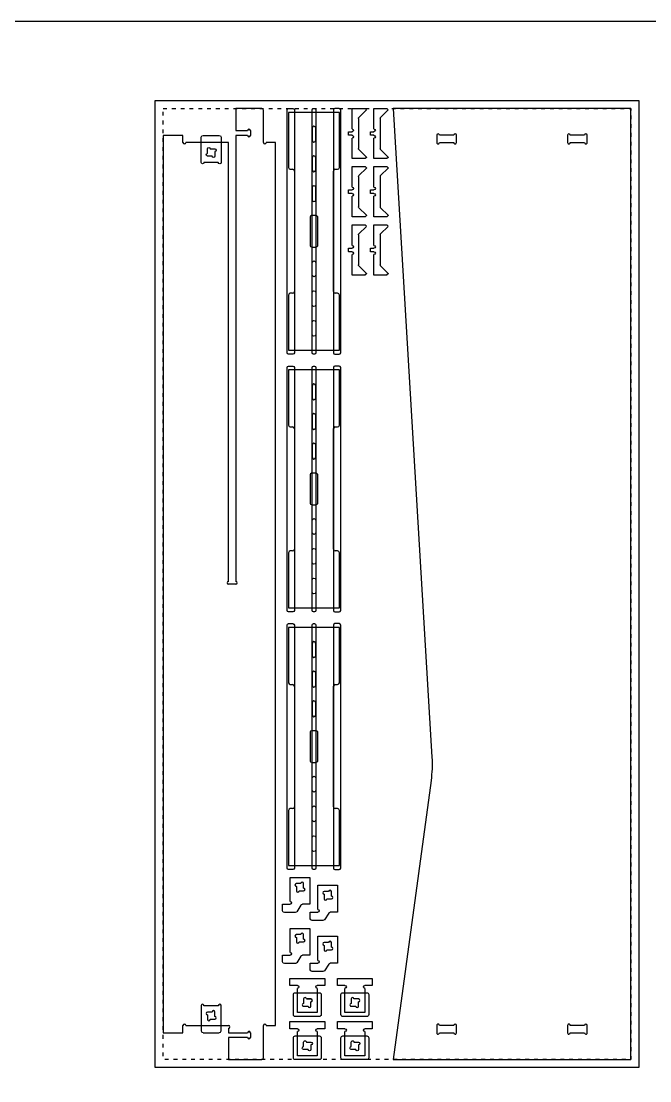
# Model space of a CAD drawing. Extents: x -300 to 5880, y -300 to 4158.
# Drawn here: x 3112 to 4698, y 1485 to 4158 of the extents above; entities that cross this region are included whole.
import ezdxf

# ---------------------------------------------------------------- set-up
doc = ezdxf.new("R2010")
doc.units = 0
doc.linetypes.add('DGN_STYLE_5', pattern=[22.17944, 9.505474, -12.673965])
for name, color, linetype in [('00-NOPRINT_TEXT', 7, 'CONTINUOUS'), ('00_NOPRINT_TOLERANCE', 7, 'DGN_STYLE_5'), ('BOARD_18MM-NOMINAL', 3, 'CONTINUOUS'), ('TOP-CUT-INSIDE_18MM', 1, 'CONTINUOUS'), ('TOP-CUT-OUTSIDE_18MM', 220, 'CONTINUOUS'), ('TOP-FILLET-ONLINE_03MM', 220, 'CONTINUOUS'), ('TOP-POCKET-INSIDE_09MM', 60, 'CONTINUOUS'), ('TOP-POCKET-INSIDE_14MM', 190, 'CONTINUOUS')]:
    doc.layers.add(name, color=color, linetype=linetype)

# ---------------------------------------------------------------- blocks, each defined once
blk = doc.blocks.new('*U50')
at = {"layer": 'TOP-CUT-INSIDE_18MM'}
for p, q in [((4160, 3870.2), (4160, 3851.8)), ((4203, 3870.1), (4167, 3870.1)), ((4167, 3851.9), (4203, 3851.9)), ((4203, 3870.2), (4203, 3870.1)), ((4210, 3851.8), (4210, 3870.2))]:
    blk.add_line(p, q, dxfattribs=at)
for centre, start, end in [((4163.5, 3870.2), 358.3627, 180), ((4163.5, 3851.8), 180, 1.637), ((4206.5, 3870.2), 0, 180), ((4206.5, 3851.8), 178.363, 360)]:
    blk.add_arc(centre, 3.5, start, end, dxfattribs=at)
blk = doc.blocks.new('*U51')
at = {"layer": 'TOP-POCKET-INSIDE_09MM', "extrusion": (0, 0, -1)}
for p, q in [((3918.6, 1651.6), (3918.6, 1702.1)), ((3923.3, 1706.9), (3983.8, 1706.9)), ((3988.6, 1702.1), (3988.6, 1651.6)), ((3983.8, 1646.9), (3923.3, 1646.9))]:
    blk.add_line(p, q, dxfattribs=at)
for centre, start, end in [((-3923.3, 1702.1), 0, 90), ((-3983.8, 1702.1), 90, 180), ((-3923.3, 1651.6), 270, 0), ((-3983.8, 1651.6), 180, 270)]:
    blk.add_arc(centre, 4.76, start, end, dxfattribs=at)
blk = doc.blocks.new('*U52')
at = {"layer": 'TOP-POCKET-INSIDE_09MM', "extrusion": (0, 0, -1)}
for p, q in [((3918.6, 1542.8), (3918.6, 1593.2)), ((3923.3, 1598), (3983.8, 1598)), ((3988.6, 1593.2), (3988.6, 1542.8)), ((3983.8, 1538), (3923.3, 1538))]:
    blk.add_line(p, q, dxfattribs=at)
for centre, start, end in [((-3923.3, 1593.2), 0, 90), ((-3983.8, 1593.2), 90, 180), ((-3923.3, 1542.8), 270, 0), ((-3983.8, 1542.8), 180, 270)]:
    blk.add_arc(centre, 4.76, start, end, dxfattribs=at)
blk = doc.blocks.new('*U53')
at = {"layer": 'TOP-POCKET-INSIDE_09MM', "extrusion": (0, 0, -1)}
for p, q in [((3798.6, 1651.6), (3798.6, 1702.1)), ((3803.3, 1706.9), (3863.8, 1706.9)), ((3868.6, 1702.1), (3868.6, 1651.6)), ((3863.8, 1646.9), (3803.3, 1646.9))]:
    blk.add_line(p, q, dxfattribs=at)
for centre, start, end in [((-3803.3, 1702.1), 0, 90), ((-3863.8, 1702.1), 90, 180), ((-3803.3, 1651.6), 270, 0), ((-3863.8, 1651.6), 180, 270)]:
    blk.add_arc(centre, 4.76, start, end, dxfattribs=at)
blk = doc.blocks.new('*U54')
at = {"layer": 'TOP-POCKET-INSIDE_09MM', "extrusion": (0, 0, -1)}
for p, q in [((3798.6, 1542.8), (3798.6, 1593.2)), ((3803.3, 1598), (3863.8, 1598)), ((3868.6, 1593.2), (3868.6, 1542.8)), ((3863.8, 1538), (3803.3, 1538))]:
    blk.add_line(p, q, dxfattribs=at)
for centre, start, end in [((-3803.3, 1593.2), 0, 90), ((-3863.8, 1593.2), 90, 180), ((-3803.3, 1542.8), 270, 0), ((-3863.8, 1542.8), 180, 270)]:
    blk.add_arc(centre, 4.76, start, end, dxfattribs=at)
blk = doc.blocks.new('*U55')
at = {"layer": 'TOP-CUT-OUTSIDE_18MM', "extrusion": (0, 0, -1)}
for p, q in [((3946.8, 3886.1), (3946.8, 3938)), ((3946.8, 3938), (3979.1, 3938)), ((3982.6, 3934), (3963.6, 3915.1)), ((3979.5, 3937.9), (3982.6, 3934.7)), ((3962.6, 3912.6), (3962.6, 3836.6)), ((3937.8, 3870.6), (3937.8, 3878.6)), ((3938.3, 3879.1), (3946.8, 3879.1)), ((3946.8, 3870.1), (3938.3, 3870.1)), ((3946.8, 3811.2), (3946.8, 3863.1)), ((3963.6, 3834.1), (3982.6, 3815.2)), ((3979.1, 3811.2), (3946.8, 3811.2)), ((3982.6, 3814.5), (3979.5, 3811.3))]:
    blk.add_line(p, q, dxfattribs=at)
for centre, radius, start, end in [((-3979.1, 3937.5), 0.5, 90, 135), ((-3982.2, 3934.4), 0.5, 135, 225.003), ((-3966.1, 3912.6), 3.5, 0, 45.003), ((-3938.3, 3878.6), 0.5, 0, 90), ((-3946.8, 3882.6), 3.5, 90, 270), ((-3938.3, 3870.6), 0.5, 270, 0), ((-3946.8, 3866.6), 3.5, 90, 270), ((-3966.1, 3836.6), 3.5, 315, 0), ((-3979.1, 3811.7), 0.5, 225, 270), ((-3982.2, 3814.8), 0.5, 135, 225)]:
    blk.add_arc(centre, radius, start, end, dxfattribs=at)
blk = doc.blocks.new('*U56')
at = {"layer": 'TOP-POCKET-INSIDE_14MM', "extrusion": (0, 0, -1)}
for p, q in [((3783, 2671.5), (3783, 3284.5)), ((3786.5, 3288), (3797.5, 3288)), ((3801, 3284.5), (3801, 2671.5)), ((3797.5, 2668), (3786.5, 2668))]:
    blk.add_line(p, q, dxfattribs=at)
for centre, start, end in [((-3786.5, 3284.5), 360, 90), ((-3797.5, 3284.5), 90, 180), ((-3786.5, 2671.5), 270, 360), ((-3797.5, 2671.5), 180, 270)]:
    blk.add_arc(centre, 3.5, start, end, dxfattribs=at)
blk = doc.blocks.new('*U57')
at = {"layer": 'TOP-POCKET-INSIDE_14MM'}
for p, q in [((3899.8, 3284.5), (3899.8, 2671.5)), ((3914.3, 3288), (3903.3, 3288)), ((3917.8, 2671.5), (3917.8, 3284.5)), ((3903.3, 2668), (3914.3, 2668))]:
    blk.add_line(p, q, dxfattribs=at)
for centre, start, end in [((3903.3, 3284.5), 90, 180), ((3914.3, 3284.5), 0, 90), ((3903.3, 2671.5), 180, 270), ((3914.3, 2671.5), 270, 0)]:
    blk.add_arc(centre, 3.5, start, end, dxfattribs=at)
blk = doc.blocks.new('*U58')
at = {"layer": 'TOP-CUT-OUTSIDE_18MM'}
for p, q in [((3914.6, 3278), (3786.2, 3278)), ((3786.2, 3278), (3786.2, 3139)), ((3914.6, 3139), (3914.6, 3278)), ((3790.7, 3134.5), (3796.5, 3134.5)), ((3801, 3130), (3801, 2826)), ((3899.8, 2826), (3899.8, 3130)), ((3904.3, 3134.5), (3910.1, 3134.5)), ((3786.2, 2817), (3786.2, 2678)), ((3796.5, 2821.5), (3790.7, 2821.5)), ((3910.1, 2821.5), (3904.3, 2821.5)), ((3914.6, 2678), (3914.6, 2817)), ((3786.2, 2678), (3914.6, 2678))]:
    blk.add_line(p, q, dxfattribs=at)
for centre, start, end in [((3790.7, 3139), 180, 270), ((3796.5, 3130), 360, 90), ((3904.3, 3130), 90, 180), ((3910.1, 3139), 270, 360), ((3790.7, 2817), 90, 180), ((3796.5, 2826), 270, 360), ((3904.3, 2826), 180, 270), ((3910.1, 2817), 360, 90)]:
    blk.add_arc(centre, 4.5, start, end, dxfattribs=at)
blk = doc.blocks.new('*U59')
at = {"layer": 'TOP-CUT-OUTSIDE_18MM', "extrusion": (0, 0, -1)}
for p, q in [((3946.8, 3739.3), (3946.8, 3791.2)), ((3946.8, 3791.2), (3979.1, 3791.2)), ((3982.6, 3787.2), (3963.6, 3768.3)), ((3979.5, 3791.1), (3982.6, 3787.9)), ((3962.6, 3765.8), (3962.6, 3689.8)), ((3937.8, 3723.8), (3937.8, 3731.8)), ((3938.3, 3732.3), (3946.8, 3732.3)), ((3946.8, 3723.3), (3938.3, 3723.3)), ((3946.8, 3664.4), (3946.8, 3716.3)), ((3979.1, 3664.4), (3946.8, 3664.4)), ((3963.6, 3687.3), (3982.6, 3668.4)), ((3982.6, 3667.7), (3979.5, 3664.5))]:
    blk.add_line(p, q, dxfattribs=at)
for centre, radius, start, end in [((-3979.1, 3790.7), 0.5, 90, 135), ((-3982.2, 3787.6), 0.5, 135, 225.003), ((-3966.1, 3765.8), 3.5, 0, 45.003), ((-3938.3, 3731.8), 0.5, 0, 90), ((-3938.3, 3723.8), 0.5, 270, 0), ((-3946.8, 3735.8), 3.5, 90, 270), ((-3946.8, 3719.8), 3.5, 90, 270), ((-3966.1, 3689.8), 3.5, 315, 0), ((-3979.1, 3664.9), 0.5, 225, 270), ((-3982.2, 3668), 0.5, 135, 225)]:
    blk.add_arc(centre, radius, start, end, dxfattribs=at)
blk = doc.blocks.new('*U60')
at = {"layer": 'TOP-CUT-OUTSIDE_18MM', "extrusion": (0, 0, -1)}
for p, q in [((3946.8, 3592.5), (3946.8, 3644.4)), ((3946.8, 3644.4), (3979.1, 3644.4)), ((3982.6, 3640.4), (3963.6, 3621.5)), ((3979.5, 3644.2), (3982.6, 3641.1)), ((3962.6, 3619), (3962.6, 3543)), ((3937.8, 3577), (3937.8, 3585)), ((3938.3, 3585.5), (3946.8, 3585.5)), ((3946.8, 3576.5), (3938.3, 3576.5)), ((3946.8, 3517.6), (3946.8, 3569.5)), ((3963.6, 3540.5), (3982.6, 3521.6)), ((3979.1, 3517.6), (3946.8, 3517.6)), ((3982.6, 3520.8), (3979.5, 3517.7))]:
    blk.add_line(p, q, dxfattribs=at)
for centre, radius, start, end in [((-3979.1, 3643.9), 0.5, 90, 135), ((-3982.2, 3640.8), 0.5, 135, 225.003), ((-3966.1, 3619), 3.5, 0, 45.003), ((-3938.3, 3585), 0.5, 0, 90), ((-3946.8, 3589), 3.5, 90, 270), ((-3938.3, 3577), 0.5, 270, 0), ((-3946.8, 3573), 3.5, 90, 270), ((-3966.1, 3543), 3.5, 315, 0), ((-3979.1, 3518.1), 0.5, 225, 270), ((-3982.2, 3521.2), 0.5, 135, 225)]:
    blk.add_arc(centre, radius, start, end, dxfattribs=at)
blk = doc.blocks.new('*U61')
at = {"layer": 'TOP-POCKET-INSIDE_14MM', "extrusion": (0, 0, -1)}
for p, q in [((3783, 2021.5), (3783, 2634.5)), ((3786.5, 2638), (3797.5, 2638)), ((3801, 2634.5), (3801, 2021.5)), ((3797.5, 2018), (3786.5, 2018))]:
    blk.add_line(p, q, dxfattribs=at)
for centre, start, end in [((-3786.5, 2634.5), 360, 90), ((-3797.5, 2634.5), 90, 180), ((-3786.5, 2021.5), 270, 360), ((-3797.5, 2021.5), 180, 270)]:
    blk.add_arc(centre, 3.5, start, end, dxfattribs=at)
blk = doc.blocks.new('*U62')
at = {"layer": 'TOP-POCKET-INSIDE_14MM'}
for p, q in [((3899.8, 2634.5), (3899.8, 2021.5)), ((3914.3, 2638), (3903.3, 2638)), ((3917.8, 2021.5), (3917.8, 2634.5)), ((3903.3, 2018), (3914.3, 2018))]:
    blk.add_line(p, q, dxfattribs=at)
for centre, start, end in [((3903.3, 2634.5), 90, 180), ((3914.3, 2634.5), 0, 90), ((3903.3, 2021.5), 180, 270), ((3914.3, 2021.5), 270, 0)]:
    blk.add_arc(centre, 3.5, start, end, dxfattribs=at)
blk = doc.blocks.new('*U63')
at = {"layer": 'TOP-CUT-OUTSIDE_18MM'}
for p, q in [((3914.6, 2628), (3786.2, 2628)), ((3786.2, 2628), (3786.2, 2489)), ((3914.6, 2489), (3914.6, 2628)), ((3790.7, 2484.5), (3796.5, 2484.5)), ((3801, 2480), (3801, 2176)), ((3899.8, 2176), (3899.8, 2480)), ((3904.3, 2484.5), (3910.1, 2484.5)), ((3786.2, 2167), (3786.2, 2028)), ((3796.5, 2171.5), (3790.7, 2171.5)), ((3910.1, 2171.5), (3904.3, 2171.5)), ((3914.6, 2028), (3914.6, 2167)), ((3786.2, 2028), (3914.6, 2028))]:
    blk.add_line(p, q, dxfattribs=at)
for centre, start, end in [((3790.7, 2489), 180, 270), ((3910.1, 2489), 270, 360), ((3796.5, 2480), 360, 90), ((3904.3, 2480), 90, 180), ((3790.7, 2167), 90, 180), ((3796.5, 2176), 270, 360), ((3904.3, 2176), 180, 270), ((3910.1, 2167), 360, 90)]:
    blk.add_arc(centre, 4.5, start, end, dxfattribs=at)
blk = doc.blocks.new('*U64')
at = {"layer": 'TOP-CUT-OUTSIDE_18MM', "extrusion": (0, 0, -1)}
for p, q in [((3909.6, 1634), (3997.6, 1634)), ((3909.6, 1616), (3909.6, 1634)), ((3997.6, 1634), (3997.6, 1616)), ((3928.6, 1616), (3909.6, 1616)), ((3928.6, 1548), (3928.6, 1609)), ((3997.6, 1616), (3978.6, 1616)), ((3978.6, 1609), (3978.6, 1548)), ((3978.6, 1548), (3928.6, 1548))]:
    blk.add_line(p, q, dxfattribs=at)
for centre, start, end in [((-3928.6, 1612.5), 90, 270), ((-3978.6, 1612.5), 270, 90)]:
    blk.add_arc(centre, 3.5, start, end, dxfattribs=at)
blk = doc.blocks.new('*U65')
at = {"layer": 'TOP-CUT-OUTSIDE_18MM', "extrusion": (0, 0, -1)}
for p, q in [((3909.6, 1742.9), (3997.6, 1742.9)), ((3909.6, 1724.9), (3909.6, 1742.9)), ((3997.6, 1742.9), (3997.6, 1724.9)), ((3928.6, 1724.9), (3909.6, 1724.9)), ((3928.6, 1656.9), (3928.6, 1717.9)), ((3997.6, 1724.9), (3978.6, 1724.9)), ((3978.6, 1717.9), (3978.6, 1656.9)), ((3978.6, 1656.9), (3928.6, 1656.9))]:
    blk.add_line(p, q, dxfattribs=at)
for centre, start, end in [((-3928.6, 1721.4), 90, 270), ((-3978.6, 1721.4), 270, 90)]:
    blk.add_arc(centre, 3.5, start, end, dxfattribs=at)
blk = doc.blocks.new('*U66')
at = {"layer": 'TOP-CUT-OUTSIDE_18MM', "extrusion": (0, 0, -1)}
for p, q in [((3789.6, 1742.9), (3877.6, 1742.9)), ((3789.6, 1724.9), (3789.6, 1742.9)), ((3877.6, 1742.9), (3877.6, 1724.9)), ((3808.6, 1724.9), (3789.6, 1724.9)), ((3808.6, 1656.9), (3808.6, 1717.9)), ((3877.6, 1724.9), (3858.6, 1724.9)), ((3858.6, 1717.9), (3858.6, 1656.9)), ((3858.6, 1656.9), (3808.6, 1656.9))]:
    blk.add_line(p, q, dxfattribs=at)
for centre, start, end in [((-3808.6, 1721.4), 90, 270), ((-3858.6, 1721.4), 270, 90)]:
    blk.add_arc(centre, 3.5, start, end, dxfattribs=at)
blk = doc.blocks.new('*U67')
at = {"layer": 'TOP-CUT-OUTSIDE_18MM', "extrusion": (0, 0, -1)}
for p, q in [((3789.6, 1634), (3877.6, 1634)), ((3789.6, 1616), (3789.6, 1634)), ((3877.6, 1634), (3877.6, 1616)), ((3808.6, 1616), (3789.6, 1616)), ((3808.6, 1548), (3808.6, 1609)), ((3877.6, 1616), (3858.6, 1616)), ((3858.6, 1609), (3858.6, 1548)), ((3858.6, 1548), (3808.6, 1548))]:
    blk.add_line(p, q, dxfattribs=at)
for centre, start, end in [((-3808.6, 1612.5), 90, 270), ((-3858.6, 1612.5), 270, 90)]:
    blk.add_arc(centre, 3.5, start, end, dxfattribs=at)
blk = doc.blocks.new('*U68')
at = {"layer": 'TOP-CUT-INSIDE_18MM'}
for p, q in [((3593.2, 1658.2), (3581.8, 1658.2)), ((3600.2, 1646.8), (3600.2, 1658.2)), ((3581.8, 1651.2), (3581.8, 1639.8)), ((3588.8, 1639.8), (3600.2, 1639.8))]:
    blk.add_line(p, q, dxfattribs=at)
for centre, start, end in [((3581.8, 1654.7), 90.0002, 270), ((3596.7, 1658.2), 0.0002, 179.9999), ((3585.3, 1639.8), 180, 180.0000193785803), ((3585.3, 1639.8), 180, 360), ((3600.2, 1643.3), 270, 89.9999)]:
    blk.add_arc(centre, 3.5, start, end, dxfattribs=at)
blk = doc.blocks.new('*U69')
at = {"layer": 'TOP-POCKET-INSIDE_09MM', "extrusion": (0, 0, -1)}
for p, q in [((3565.9, 3801.8), (3565.9, 3865.2)), ((3570.6, 3869.9), (3611.4, 3869.9)), ((3616.1, 3865.2), (3616.1, 3801.8)), ((3609.1, 3801.9), (3572.9, 3801.9)), ((3609.1, 3801.8), (3609.1, 3801.9))]:
    blk.add_line(p, q, dxfattribs=at)
for centre, radius, start, end in [((-3570.6, 3865.2), 4.66, 0, 90), ((-3611.4, 3865.2), 4.66, 90, 180), ((-3569.4, 3801.8), 3.5, 178.3628, 0), ((-3612.6, 3801.8), 3.5, 180, 0)]:
    blk.add_arc(centre, radius, start, end, dxfattribs=at)
blk = doc.blocks.new('*U70')
at = {"layer": 'TOP-POCKET-INSIDE_09MM'}
for p, q in [((3565.9, 1674.2), (3565.9, 1610.8)), ((3609.1, 1674.1), (3572.9, 1674.1)), ((3609.1, 1674.2), (3609.1, 1674.1)), ((3616.1, 1610.8), (3616.1, 1674.2)), ((3570.6, 1606.1), (3611.4, 1606.1))]:
    blk.add_line(p, q, dxfattribs=at)
for centre, radius, start, end in [((3569.4, 1674.2), 3.5, 358.3628, 180), ((3612.6, 1674.2), 3.5, 0, 180), ((3570.6, 1610.8), 4.66, 180, 270), ((3611.4, 1610.8), 4.66, 270, 0)]:
    blk.add_arc(centre, radius, start, end, dxfattribs=at)
blk = doc.blocks.new('*U71')
at = {"layer": 'TOP-CUT-OUTSIDE_18MM'}
for p, q in [((3718.5, 3938), (3653.1, 3938)), ((3653.1, 3938), (3653.1, 3882.1)), ((3723, 3852), (3723, 3933.5)), ((3653.1, 3882.1), (3683, 3882.1)), ((3690, 3882.1), (3690, 3869.9)), ((3520, 3870), (3470, 3870)), ((3470, 3870), (3470, 1606)), ((3520, 3852), (3520, 3870)), ((3634.9, 3852), (3527, 3852)), ((3634.9, 2744.6), (3634.9, 3852)), ((3683, 3869.9), (3653.1, 3869.9)), ((3653.1, 3869.9), (3653.1, 2744.6)), ((3753, 3852), (3730, 3852)), ((3753, 1624), (3753, 3852)), ((3653.1, 2737.6), (3634.9, 2737.6)), ((3470, 1606), (3520, 1606)), ((3520, 1606), (3520, 1624)), ((3527, 1624), (3635, 1624)), ((3635, 1617), (3635, 1606.1)), ((3635, 1606.1), (3683, 1606.1)), ((3690, 1606.1), (3690, 1593.9)), ((3723, 1542.5), (3723, 1624)), ((3730, 1624), (3753, 1624)), ((3683, 1593.9), (3635, 1593.9)), ((3635, 1593.9), (3635, 1538)), ((3635, 1538), (3718.5, 1538))]:
    blk.add_line(p, q, dxfattribs=at)
for centre, radius, start, end in [((3718.5, 3933.5), 4.5, 360, 90), ((3686.5, 3882.1), 3.5, 0, 180), ((3523.5, 3852), 3.5, 180, 0), ((3686.5, 3869.9), 3.5, 180, 0), ((3726.5, 3852), 3.5, 180, 0), ((3634.9, 2741.1), 3.5, 90, 270), ((3653.1, 2741.1), 3.5, 270, 90), ((3523.5, 1624), 3.5, 0, 180), ((3635, 1620.5), 3.5, 270, 90), ((3686.5, 1606.1), 3.5, 0, 180), ((3726.5, 1624), 3.5, 0, 180), ((3686.5, 1593.9), 3.5, 180, 0), ((3718.5, 1542.5), 4.5, 270, 0)]:
    blk.add_arc(centre, radius, start, end, dxfattribs=at)
blk = doc.blocks.new('*U72')
at = {"layer": 'TOP-CUT-INSIDE_18MM', "extrusion": (0, 0, -1)}
for p, q in [((3581.8, 3824.8), (3581.8, 3836.2)), ((3588.8, 3836.2), (3600.2, 3836.2)), ((3600.2, 3829.2), (3600.2, 3817.8)), ((3593.2, 3817.8), (3581.8, 3817.8))]:
    blk.add_line(p, q, dxfattribs=at)
for centre, start, end in [((-3581.8, 3821.3), 270, 89.9999), ((-3585.3, 3836.2), 0.0002, 179.9999), ((-3600.2, 3832.7), 90.0002, 270), ((-3596.7, 3817.8), 180, 360)]:
    blk.add_arc(centre, 3.5, start, end, dxfattribs=at)
blk = doc.blocks.new('*U73')
at = {"layer": 'TOP-CUT-INSIDE_18MM'}
for p, q in [((4160, 1624.2), (4160, 1605.8)), ((4203, 1624.1), (4167, 1624.1)), ((4167, 1605.9), (4203, 1605.9)), ((4203, 1624.2), (4203, 1624.1)), ((4210, 1605.8), (4210, 1624.2))]:
    blk.add_line(p, q, dxfattribs=at)
for centre, start, end in [((4163.5, 1624.2), 358.3627, 180), ((4163.5, 1605.8), 180, 1.637), ((4206.5, 1624.2), 0, 180), ((4206.5, 1605.8), 178.363, 360)]:
    blk.add_arc(centre, 3.5, start, end, dxfattribs=at)
blk = doc.blocks.new('*U74')
at = {"layer": 'TOP-CUT-INSIDE_18MM'}
for p, q in [((4490, 1624.2), (4490, 1605.8)), ((4533, 1624.1), (4497, 1624.1)), ((4497, 1605.9), (4533, 1605.9)), ((4533, 1624.2), (4533, 1624.1)), ((4540, 1605.8), (4540, 1624.2))]:
    blk.add_line(p, q, dxfattribs=at)
for centre, start, end in [((4493.5, 1624.2), 358.3627, 180), ((4493.5, 1605.8), 180, 1.637), ((4536.5, 1624.2), 0, 180), ((4536.5, 1605.8), 178.363, 360)]:
    blk.add_arc(centre, 3.5, start, end, dxfattribs=at)
blk = doc.blocks.new('*U75')
at = {"layer": 'TOP-CUT-INSIDE_18MM'}
for p, q in [((4490, 3870.2), (4490, 3851.8)), ((4533, 3870.1), (4497, 3870.1)), ((4497, 3851.9), (4533, 3851.9)), ((4533, 3870.2), (4533, 3870.1)), ((4540, 3851.8), (4540, 3870.2))]:
    blk.add_line(p, q, dxfattribs=at)
for centre, start, end in [((4493.5, 3870.2), 358.3627, 180), ((4493.5, 3851.8), 180, 1.637), ((4536.5, 3870.2), 0, 180), ((4536.5, 3851.8), 178.363, 360)]:
    blk.add_arc(centre, 3.5, start, end, dxfattribs=at)
blk = doc.blocks.new('*U76')
at = {"layer": 'TOP-CUT-INSIDE_18MM'}
for p, q in [((3887.4, 1962.2), (3876, 1962.2)), ((3876, 1955.2), (3876, 1943.8)), ((3894.4, 1950.8), (3894.4, 1962.2)), ((3883, 1943.8), (3894.4, 1943.8))]:
    blk.add_line(p, q, dxfattribs=at)
for centre, start, end in [((3876, 1958.7), 90, 270), ((3890.9, 1962.2), 0.0001, 180), ((3879.5, 1943.8), 180, 359.9995), ((3894.4, 1947.3), 270.0002, 90)]:
    blk.add_arc(centre, 3.5, start, end, dxfattribs=at)
blk = doc.blocks.new('*U77')
at = {"layer": 'TOP-CUT-OUTSIDE_18MM', "extrusion": (0, 0, -1)}
for p, q in [((3860.2, 1917.1), (3860.2, 1978)), ((3860.2, 1978), (3910.2, 1978)), ((3910.2, 1978), (3910.2, 1910.1)), ((3841.2, 1893.7), (3841.2, 1910.1)), ((3841.2, 1910.1), (3860.2, 1910.1)), ((3887.7, 1908), (3876.8, 1891.2)), ((3910.2, 1910.1), (3891.5, 1910.1)), ((3873, 1889.2), (3845.7, 1889.2))]:
    blk.add_line(p, q, dxfattribs=at)
for centre, radius, start, end in [((-3860.2, 1913.6), 3.5, 90, 270), ((-3891.5, 1905.6), 4.5, 33.106, 90), ((-3845.7, 1893.7), 4.5, 270, 0), ((-3873, 1893.7), 4.5, 213.106, 270)]:
    blk.add_arc(centre, radius, start, end, dxfattribs=at)
blk = doc.blocks.new('*U78')
at = {"layer": 'TOP-CUT-INSIDE_18MM'}
for p, q in [((3817.4, 1982.2), (3806, 1982.2)), ((3824.4, 1970.8), (3824.4, 1982.2)), ((3806, 1975.2), (3806, 1963.8)), ((3813, 1963.8), (3824.4, 1963.8))]:
    blk.add_line(p, q, dxfattribs=at)
for centre, start, end in [((3806, 1978.7), 90, 270), ((3820.9, 1982.2), 0.0001, 180), ((3809.5, 1963.8), 180, 359.9995), ((3824.4, 1967.3), 270.0002, 90)]:
    blk.add_arc(centre, 3.5, start, end, dxfattribs=at)
blk = doc.blocks.new('*U79')
at = {"layer": 'TOP-CUT-OUTSIDE_18MM', "extrusion": (0, 0, -1)}
for p, q in [((3790.2, 1937.1), (3790.2, 1998)), ((3790.2, 1998), (3840.2, 1998)), ((3840.2, 1998), (3840.2, 1930.1)), ((3771.2, 1913.7), (3771.2, 1930.1)), ((3771.2, 1930.1), (3790.2, 1930.1)), ((3817.7, 1928), (3806.8, 1911.2)), ((3840.2, 1930.1), (3821.5, 1930.1)), ((3803, 1909.2), (3775.7, 1909.2))]:
    blk.add_line(p, q, dxfattribs=at)
for centre, radius, start, end in [((-3790.2, 1933.6), 3.5, 90, 270), ((-3821.5, 1925.6), 4.5, 33.106, 90), ((-3775.7, 1913.7), 4.5, 270, 0), ((-3803, 1913.7), 4.5, 213.106, 270)]:
    blk.add_arc(centre, radius, start, end, dxfattribs=at)
blk = doc.blocks.new('*U80')
at = {"layer": 'TOP-CUT-INSIDE_18MM'}
for p, q in [((3887.4, 1833.4), (3876, 1833.4)), ((3876, 1826.4), (3876, 1815)), ((3894.4, 1822), (3894.4, 1833.4)), ((3883, 1815), (3894.4, 1815))]:
    blk.add_line(p, q, dxfattribs=at)
for centre, start, end in [((3876, 1829.9), 90, 270), ((3890.9, 1833.4), 0.0001, 180), ((3894.4, 1818.5), 270.0002, 90), ((3879.5, 1815), 180, 359.9995)]:
    blk.add_arc(centre, 3.5, start, end, dxfattribs=at)
blk = doc.blocks.new('*U81')
at = {"layer": 'TOP-CUT-OUTSIDE_18MM', "extrusion": (0, 0, -1)}
for p, q in [((3860.2, 1788.3), (3860.2, 1849.2)), ((3860.2, 1849.2), (3910.2, 1849.2)), ((3910.2, 1849.2), (3910.2, 1781.3)), ((3841.2, 1764.9), (3841.2, 1781.3)), ((3841.2, 1781.3), (3860.2, 1781.3)), ((3887.7, 1779.2), (3876.8, 1762.4)), ((3910.2, 1781.3), (3891.5, 1781.3)), ((3873, 1760.4), (3845.7, 1760.4))]:
    blk.add_line(p, q, dxfattribs=at)
for centre, radius, start, end in [((-3845.7, 1764.9), 4.5, 270, 0), ((-3860.2, 1784.8), 3.5, 90, 270), ((-3891.5, 1776.8), 4.5, 33.106, 90), ((-3873, 1764.9), 4.5, 213.106, 270)]:
    blk.add_arc(centre, radius, start, end, dxfattribs=at)
blk = doc.blocks.new('*U82')
at = {"layer": 'TOP-CUT-INSIDE_18MM'}
for p, q in [((3817.4, 1853.4), (3806, 1853.4)), ((3806, 1846.4), (3806, 1835)), ((3824.4, 1842), (3824.4, 1853.4)), ((3813, 1835), (3824.4, 1835))]:
    blk.add_line(p, q, dxfattribs=at)
for centre, start, end in [((3806, 1849.9), 90, 270), ((3820.9, 1853.4), 0.0001, 180), ((3809.5, 1835), 180, 359.9995), ((3824.4, 1838.5), 270.0002, 90)]:
    blk.add_arc(centre, 3.5, start, end, dxfattribs=at)
blk = doc.blocks.new('*U83')
at = {"layer": 'TOP-CUT-OUTSIDE_18MM', "extrusion": (0, 0, -1)}
for p, q in [((3790.2, 1808.3), (3790.2, 1869.2)), ((3790.2, 1869.2), (3840.2, 1869.2)), ((3840.2, 1869.2), (3840.2, 1801.3)), ((3771.2, 1784.9), (3771.2, 1801.3)), ((3771.2, 1801.3), (3790.2, 1801.3)), ((3817.7, 1799.2), (3806.8, 1782.4)), ((3840.2, 1801.3), (3821.5, 1801.3)), ((3803, 1780.4), (3775.7, 1780.4))]:
    blk.add_line(p, q, dxfattribs=at)
for centre, radius, start, end in [((-3790.2, 1804.8), 3.5, 90, 270), ((-3821.5, 1796.8), 4.5, 33.106, 90), ((-3775.7, 1784.9), 4.5, 270, 0), ((-3803, 1784.9), 4.5, 213.106, 270)]:
    blk.add_arc(centre, radius, start, end, dxfattribs=at)
blk = doc.blocks.new('*U84')
at = {"layer": 'TOP-CUT-OUTSIDE_18MM', "extrusion": (0, 0, -1)}
for p, q in [((4001.8, 3886.1), (4001.8, 3938)), ((4001.8, 3938), (4034.1, 3938)), ((4037.6, 3934), (4018.6, 3915.1)), ((4034.5, 3937.9), (4037.6, 3934.7)), ((4017.6, 3912.6), (4017.6, 3836.6)), ((3992.8, 3870.6), (3992.8, 3878.6)), ((3993.3, 3879.1), (4001.8, 3879.1)), ((4001.8, 3870.1), (3993.3, 3870.1)), ((4001.8, 3811.2), (4001.8, 3863.1)), ((4018.6, 3834.1), (4037.6, 3815.2)), ((4034.1, 3811.2), (4001.8, 3811.2)), ((4037.6, 3814.5), (4034.5, 3811.3))]:
    blk.add_line(p, q, dxfattribs=at)
for centre, radius, start, end in [((-4034.1, 3937.5), 0.5, 90, 135), ((-4037.2, 3934.4), 0.5, 135, 225.003), ((-4021.1, 3912.6), 3.5, 0, 45.003), ((-3993.3, 3878.6), 0.5, 0, 90), ((-4001.8, 3882.6), 3.5, 90, 270), ((-3993.3, 3870.6), 0.5, 270, 0), ((-4001.8, 3866.6), 3.5, 90, 270), ((-4021.1, 3836.6), 3.5, 315, 0), ((-4034.1, 3811.7), 0.5, 225, 270), ((-4037.2, 3814.8), 0.5, 135, 225)]:
    blk.add_arc(centre, radius, start, end, dxfattribs=at)
blk = doc.blocks.new('*U85')
at = {"layer": 'TOP-CUT-OUTSIDE_18MM', "extrusion": (0, 0, -1)}
for p, q in [((4001.8, 3739.3), (4001.8, 3791.2)), ((4001.8, 3791.2), (4034.1, 3791.2)), ((4037.6, 3787.2), (4018.6, 3768.3)), ((4034.5, 3791.1), (4037.6, 3787.9)), ((4017.6, 3765.8), (4017.6, 3689.8)), ((3992.8, 3723.8), (3992.8, 3731.8)), ((3993.3, 3732.3), (4001.8, 3732.3)), ((4001.8, 3723.3), (3993.3, 3723.3)), ((4001.8, 3664.4), (4001.8, 3716.3)), ((4034.1, 3664.4), (4001.8, 3664.4)), ((4018.6, 3687.3), (4037.6, 3668.4)), ((4037.6, 3667.7), (4034.5, 3664.5))]:
    blk.add_line(p, q, dxfattribs=at)
for centre, radius, start, end in [((-4034.1, 3790.7), 0.5, 90, 135), ((-4037.2, 3787.6), 0.5, 135, 225.003), ((-4021.1, 3765.8), 3.5, 0, 45.003), ((-3993.3, 3731.8), 0.5, 0, 90), ((-3993.3, 3723.8), 0.5, 270, 0), ((-4001.8, 3735.8), 3.5, 90, 270), ((-4001.8, 3719.8), 3.5, 90, 270), ((-4021.1, 3689.8), 3.5, 315, 0), ((-4034.1, 3664.9), 0.5, 225, 270), ((-4037.2, 3668), 0.5, 135, 225)]:
    blk.add_arc(centre, radius, start, end, dxfattribs=at)
blk = doc.blocks.new('*U86')
at = {"layer": 'TOP-CUT-OUTSIDE_18MM', "extrusion": (0, 0, -1)}
for p, q in [((4001.8, 3592.5), (4001.8, 3644.4)), ((4001.8, 3644.4), (4034.1, 3644.4)), ((4037.6, 3640.4), (4018.6, 3621.5)), ((4034.5, 3644.2), (4037.6, 3641.1)), ((4017.6, 3619), (4017.6, 3543)), ((3992.8, 3577), (3992.8, 3585)), ((3993.3, 3585.5), (4001.8, 3585.5)), ((4001.8, 3576.5), (3993.3, 3576.5)), ((4001.8, 3517.6), (4001.8, 3569.5)), ((4018.6, 3540.5), (4037.6, 3521.6)), ((4034.1, 3517.6), (4001.8, 3517.6)), ((4037.6, 3520.8), (4034.5, 3517.7))]:
    blk.add_line(p, q, dxfattribs=at)
for centre, radius, start, end in [((-4034.1, 3643.9), 0.5, 90, 135), ((-4037.2, 3640.8), 0.5, 135, 225.003), ((-4021.1, 3619), 3.5, 0, 45.003), ((-3993.3, 3585), 0.5, 0, 90), ((-4001.8, 3589), 3.5, 90, 270), ((-3993.3, 3577), 0.5, 270, 0), ((-4001.8, 3573), 3.5, 90, 270), ((-4021.1, 3543), 3.5, 315, 0), ((-4034.1, 3518.1), 0.5, 225, 270), ((-4037.2, 3521.2), 0.5, 135, 225)]:
    blk.add_arc(centre, radius, start, end, dxfattribs=at)
blk = doc.blocks.new('*U87')
at = {"layer": 'TOP-POCKET-INSIDE_14MM', "extrusion": (0, 0, -1)}
for p, q in [((3783, 3321.5, 0), (3783, 3934.5, 0)), ((3786.5, 3938, 0), (3797.5, 3938, 0)), ((3801, 3934.5, 0), (3801, 3321.5, 0)), ((3797.5, 3318, 0), (3786.5, 3318, 0))]:
    blk.add_line(p, q, dxfattribs=at)
for centre, start, end in [((-3786.5, 3934.5, 0), 360, 90), ((-3797.5, 3934.5, 0), 90, 180), ((-3786.5, 3321.5, 0), 270, 360), ((-3797.5, 3321.5, 0), 180, 270)]:
    blk.add_arc(centre, 3.5, start, end, dxfattribs=at)
blk = doc.blocks.new('*U88')
at = {"layer": 'TOP-POCKET-INSIDE_14MM'}
for p, q in [((3899.8, 3934.5, 0), (3899.8, 3321.5, 0)), ((3914.3, 3938, 0), (3903.3, 3938, 0)), ((3917.8, 3321.5, 0), (3917.8, 3934.5, 0)), ((3903.3, 3318, 0), (3914.3, 3318, 0))]:
    blk.add_line(p, q, dxfattribs=at)
for centre, start, end in [((3903.3, 3934.5, 0), 90, 180), ((3914.3, 3934.5, 0), 0, 90), ((3903.3, 3321.5, 0), 180, 270), ((3914.3, 3321.5, 0), 270, 0)]:
    blk.add_arc(centre, 3.5, start, end, dxfattribs=at)
blk = doc.blocks.new('*U89')
at = {"layer": 'TOP-CUT-OUTSIDE_18MM'}
for p, q in [((3914.6, 3928, 0), (3786.2, 3928, 0)), ((3786.2, 3928, 0), (3786.2, 3789, 0)), ((3914.6, 3789, 0), (3914.6, 3928, 0)), ((3790.7, 3784.5, 0), (3796.5, 3784.5, 0)), ((3801, 3780, 0), (3801, 3476, 0)), ((3899.8, 3476, 0), (3899.8, 3780, 0)), ((3904.3, 3784.5, 0), (3910.1, 3784.5, 0)), ((3786.2, 3467, 0), (3786.2, 3328, 0)), ((3796.5, 3471.5, 0), (3790.7, 3471.5, 0)), ((3910.1, 3471.5, 0), (3904.3, 3471.5, 0)), ((3914.6, 3328, 0), (3914.6, 3467, 0)), ((3786.2, 3328, 0), (3914.6, 3328, 0))]:
    blk.add_line(p, q, dxfattribs=at)
for centre, start, end in [((3790.7, 3789, 0), 180, 270), ((3796.5, 3780, 0), 360, 90), ((3904.3, 3780, 0), 90, 180), ((3910.1, 3789, 0), 270, 360), ((3796.5, 3476, 0), 270, 360), ((3904.3, 3476, 0), 180, 270), ((3790.7, 3467, 0), 90, 180), ((3910.1, 3467, 0), 360, 90)]:
    blk.add_arc(centre, 4.5, start, end, dxfattribs=at)
blk = doc.blocks.new('*U90')
at = {"layer": 'TOP-CUT-INSIDE_18MM'}
for p, q in [((3840.5, 3662.6, 0), (3840.5, 3593.4, 0)), ((3854.9, 3668, 0), (3845.9, 3668, 0)), ((3860.3, 3593.4, 0), (3860.3, 3662.6, 0)), ((3845.9, 3588, 0), (3854.9, 3588, 0))]:
    blk.add_line(p, q, dxfattribs=at)
for centre, start, end in [((3845.9, 3662.6, 0), 90, 180), ((3854.9, 3662.6, 0), 360, 90), ((3845.9, 3593.4, 0), 180, 270), ((3854.9, 3593.4, 0), 270, 360)]:
    blk.add_arc(centre, 5.4, start, end, dxfattribs=at)
blk = doc.blocks.new('*U91')
at = {"layer": 'TOP-POCKET-INSIDE_09MM', "extrusion": (0, 0, -1)}
for p, q in [((3845.9, 3321.5, 0), (3845.9, 3934.5, 0)), ((3849.4, 3938, 0), (3851.4, 3938, 0)), ((3854.9, 3934.5, 0), (3854.9, 3321.5, 0)), ((3851.4, 3318, 0), (3849.4, 3318, 0))]:
    blk.add_line(p, q, dxfattribs=at)
for centre, start, end in [((-3849.4, 3934.5, 0), 360, 90), ((-3851.4, 3934.5, 0), 90, 180), ((-3849.4, 3321.5, 0), 270, 360), ((-3851.4, 3321.5, 0), 180, 270)]:
    blk.add_arc(centre, 3.5, start, end, dxfattribs=at)
blk = doc.blocks.new('*U92')
at = {"layer": 'TOP-CUT-INSIDE_18MM'}
for p, q in [((3840.5, 3662.6, 0), (3840.5, 3593.4, 0)), ((3854.9, 3668, 0), (3845.9, 3668, 0)), ((3860.3, 3593.4, 0), (3860.3, 3662.6, 0)), ((3845.9, 3588, 0), (3854.9, 3588, 0))]:
    blk.add_line(p, q, dxfattribs=at)
for centre, start, end in [((3845.9, 3662.6, 0), 90, 180), ((3854.9, 3662.6, 0), 360, 90), ((3845.9, 3593.4, 0), 180, 270), ((3854.9, 3593.4, 0), 270, 360)]:
    blk.add_arc(centre, 5.4, start, end, dxfattribs=at)
blk = doc.blocks.new('*U93')
at = {"layer": 'TOP-CUT-INSIDE_18MM'}
for p, q in [((3845.9, 3888.5, -0.1), (3845.9, 3857.5, -0.1)), ((3854.9, 3857.5, -0.1), (3854.9, 3888.5, -0.1))]:
    blk.add_line(p, q, dxfattribs=at)
for centre, start, end in [((3850.4, 3888.5, -0.1), 360, 180), ((3850.4, 3857.5, -0.1), 180, 360)]:
    blk.add_arc(centre, 4.5, start, end, dxfattribs=at)
blk = doc.blocks.new('*U94')
at = {"layer": 'TOP-CUT-INSIDE_18MM'}
for p, q in [((3845.9, 3813.5, -0.1), (3845.9, 3782.5, -0.1)), ((3854.9, 3782.5, -0.1), (3854.9, 3813.5, -0.1))]:
    blk.add_line(p, q, dxfattribs=at)
for centre, start, end in [((3850.4, 3813.5, -0.1), 360, 180), ((3850.4, 3782.5, -0.1), 180, 360)]:
    blk.add_arc(centre, 4.5, start, end, dxfattribs=at)
blk = doc.blocks.new('*U95')
at = {"layer": 'TOP-CUT-INSIDE_18MM'}
for p, q in [((3845.9, 3738.5, 0), (3845.9, 3707.5, 0)), ((3854.9, 3707.5, 0), (3854.9, 3738.5, 0))]:
    blk.add_line(p, q, dxfattribs=at)
for centre, start, end in [((3850.4, 3738.5, 0), 360, 180), ((3850.4, 3707.5, 0), 180, 360)]:
    blk.add_arc(centre, 4.5, start, end, dxfattribs=at)
blk = doc.blocks.new('*U96')
at = {"layer": 'TOP-CUT-INSIDE_18MM', "extrusion": (0, 0, -1)}
for p, q in [((3845.9, 3367.5, -0.1), (3845.9, 3398.5, -0.1)), ((3854.9, 3398.5, -0.1), (3854.9, 3367.5, -0.1))]:
    blk.add_line(p, q, dxfattribs=at)
for centre, start, end in [((-3850.4, 3398.5, 0.1), 360, 180), ((-3850.4, 3367.5, 0.1), 180, 360)]:
    blk.add_arc(centre, 4.5, start, end, dxfattribs=at)
blk = doc.blocks.new('*U97')
at = {"layer": 'TOP-CUT-INSIDE_18MM', "extrusion": (0, 0, -1)}
for p, q in [((3845.9, 3442.5, -0.1), (3845.9, 3473.5, -0.1)), ((3854.9, 3473.5, -0.1), (3854.9, 3442.5, -0.1))]:
    blk.add_line(p, q, dxfattribs=at)
for centre, start, end in [((-3850.4, 3473.5, 0.1), 360, 180), ((-3850.4, 3442.5, 0.1), 180, 360)]:
    blk.add_arc(centre, 4.5, start, end, dxfattribs=at)
blk = doc.blocks.new('*U98')
at = {"layer": 'TOP-CUT-INSIDE_18MM', "extrusion": (0, 0, -1)}
for p, q in [((3845.9, 3517.5, 0), (3845.9, 3548.5, 0)), ((3854.9, 3548.5, 0), (3854.9, 3517.5, 0))]:
    blk.add_line(p, q, dxfattribs=at)
for centre, start, end in [((-3850.4, 3548.5, 0), 360, 180), ((-3850.4, 3517.5, 0), 180, 360)]:
    blk.add_arc(centre, 4.5, start, end, dxfattribs=at)
blk = doc.blocks.new('*U117')
at = {"layer": 'TOP-CUT-INSIDE_18MM'}
for p, q in [((3840.5, 3012.6), (3840.5, 2943.4)), ((3854.9, 3018), (3845.9, 3018)), ((3860.3, 2943.4), (3860.3, 3012.6)), ((3845.9, 2938), (3854.9, 2938))]:
    blk.add_line(p, q, dxfattribs=at)
for centre, start, end in [((3845.9, 3012.6), 90, 180), ((3854.9, 3012.6), 360, 90), ((3845.9, 2943.4), 180, 270), ((3854.9, 2943.4), 270, 360)]:
    blk.add_arc(centre, 5.4, start, end, dxfattribs=at)
blk = doc.blocks.new('*U118')
at = {"layer": 'TOP-POCKET-INSIDE_09MM', "extrusion": (0, 0, -1)}
for p, q in [((3845.9, 2671.5), (3845.9, 3284.5)), ((3849.4, 3288), (3851.4, 3288)), ((3854.9, 3284.5), (3854.9, 2671.5)), ((3851.4, 2668), (3849.4, 2668))]:
    blk.add_line(p, q, dxfattribs=at)
for centre, start, end in [((-3849.4, 3284.5), 360, 90), ((-3851.4, 3284.5), 90, 180), ((-3849.4, 2671.5), 270, 360), ((-3851.4, 2671.5), 180, 270)]:
    blk.add_arc(centre, 3.5, start, end, dxfattribs=at)
blk = doc.blocks.new('*U119')
at = {"layer": 'TOP-CUT-INSIDE_18MM'}
for p, q in [((3840.5, 3012.6), (3840.5, 2943.4)), ((3854.9, 3018), (3845.9, 3018)), ((3860.3, 2943.4), (3860.3, 3012.6)), ((3845.9, 2938), (3854.9, 2938))]:
    blk.add_line(p, q, dxfattribs=at)
for centre, start, end in [((3845.9, 3012.6), 90, 180), ((3854.9, 3012.6), 360, 90), ((3845.9, 2943.4), 180, 270), ((3854.9, 2943.4), 270, 360)]:
    blk.add_arc(centre, 5.4, start, end, dxfattribs=at)
blk = doc.blocks.new('*U120')
at = {"layer": 'TOP-CUT-INSIDE_18MM'}
for p, q in [((3845.9, 3238.5), (3845.9, 3207.5)), ((3854.9, 3207.5), (3854.9, 3238.5))]:
    blk.add_line(p, q, dxfattribs=at)
for centre, start, end in [((3850.4, 3238.5), 360, 180), ((3850.4, 3207.5), 180, 360)]:
    blk.add_arc(centre, 4.5, start, end, dxfattribs=at)
blk = doc.blocks.new('*U121')
at = {"layer": 'TOP-CUT-INSIDE_18MM'}
for p, q in [((3845.9, 3163.5), (3845.9, 3132.5)), ((3854.9, 3132.5), (3854.9, 3163.5))]:
    blk.add_line(p, q, dxfattribs=at)
for centre, start, end in [((3850.4, 3163.5), 360, 180), ((3850.4, 3132.5), 180, 360)]:
    blk.add_arc(centre, 4.5, start, end, dxfattribs=at)
blk = doc.blocks.new('*U122')
at = {"layer": 'TOP-CUT-INSIDE_18MM'}
for p, q in [((3845.9, 3088.5), (3845.9, 3057.5)), ((3854.9, 3057.5), (3854.9, 3088.5))]:
    blk.add_line(p, q, dxfattribs=at)
for centre, start, end in [((3850.4, 3088.5), 360, 180), ((3850.4, 3057.5), 180, 360)]:
    blk.add_arc(centre, 4.5, start, end, dxfattribs=at)
blk = doc.blocks.new('*U123')
at = {"layer": 'TOP-CUT-INSIDE_18MM', "extrusion": (0, 0, -1)}
for p, q in [((3845.9, 2717.5), (3845.9, 2748.5)), ((3854.9, 2748.5), (3854.9, 2717.5))]:
    blk.add_line(p, q, dxfattribs=at)
for centre, start, end in [((-3850.4, 2748.5), 360, 180), ((-3850.4, 2717.5), 180, 360)]:
    blk.add_arc(centre, 4.5, start, end, dxfattribs=at)
blk = doc.blocks.new('*U124')
at = {"layer": 'TOP-CUT-INSIDE_18MM', "extrusion": (0, 0, -1)}
for p, q in [((3845.9, 2792.5), (3845.9, 2823.5)), ((3854.9, 2823.5), (3854.9, 2792.5))]:
    blk.add_line(p, q, dxfattribs=at)
for centre, start, end in [((-3850.4, 2823.5), 360, 180), ((-3850.4, 2792.5), 180, 360)]:
    blk.add_arc(centre, 4.5, start, end, dxfattribs=at)
blk = doc.blocks.new('*U125')
at = {"layer": 'TOP-CUT-INSIDE_18MM', "extrusion": (0, 0, -1)}
for p, q in [((3845.9, 2867.5), (3845.9, 2898.5)), ((3854.9, 2898.5), (3854.9, 2867.5))]:
    blk.add_line(p, q, dxfattribs=at)
for centre, start, end in [((-3850.4, 2898.5), 360, 180), ((-3850.4, 2867.5), 180, 360)]:
    blk.add_arc(centre, 4.5, start, end, dxfattribs=at)
blk = doc.blocks.new('*U126')
at = {"layer": 'TOP-CUT-INSIDE_18MM'}
for p, q in [((3840.5, 2362.6), (3840.5, 2293.4)), ((3854.9, 2368), (3845.9, 2368)), ((3860.3, 2293.4), (3860.3, 2362.6)), ((3845.9, 2288), (3854.9, 2288))]:
    blk.add_line(p, q, dxfattribs=at)
for centre, start, end in [((3845.9, 2362.6), 90, 180), ((3854.9, 2362.6), 360, 90), ((3845.9, 2293.4), 180, 270), ((3854.9, 2293.4), 270, 360)]:
    blk.add_arc(centre, 5.4, start, end, dxfattribs=at)
blk = doc.blocks.new('*U127')
at = {"layer": 'TOP-POCKET-INSIDE_09MM', "extrusion": (0, 0, -1)}
for p, q in [((3845.9, 2021.5), (3845.9, 2634.5)), ((3849.4, 2638), (3851.4, 2638)), ((3854.9, 2634.5), (3854.9, 2021.5)), ((3851.4, 2018), (3849.4, 2018))]:
    blk.add_line(p, q, dxfattribs=at)
for centre, start, end in [((-3849.4, 2634.5), 360, 90), ((-3851.4, 2634.5), 90, 180), ((-3849.4, 2021.5), 270, 360), ((-3851.4, 2021.5), 180, 270)]:
    blk.add_arc(centre, 3.5, start, end, dxfattribs=at)
blk = doc.blocks.new('*U128')
at = {"layer": 'TOP-CUT-INSIDE_18MM'}
for p, q in [((3840.5, 2362.6), (3840.5, 2293.4)), ((3854.9, 2368), (3845.9, 2368)), ((3860.3, 2293.4), (3860.3, 2362.6)), ((3845.9, 2288), (3854.9, 2288))]:
    blk.add_line(p, q, dxfattribs=at)
for centre, start, end in [((3845.9, 2362.6), 90, 180), ((3854.9, 2362.6), 360, 90), ((3845.9, 2293.4), 180, 270), ((3854.9, 2293.4), 270, 360)]:
    blk.add_arc(centre, 5.4, start, end, dxfattribs=at)
blk = doc.blocks.new('*U129')
at = {"layer": 'TOP-CUT-INSIDE_18MM'}
for p, q in [((3845.9, 2588.5), (3845.9, 2557.5)), ((3854.9, 2557.5), (3854.9, 2588.5))]:
    blk.add_line(p, q, dxfattribs=at)
for centre, start, end in [((3850.4, 2588.5), 360, 180), ((3850.4, 2557.5), 180, 360)]:
    blk.add_arc(centre, 4.5, start, end, dxfattribs=at)
blk = doc.blocks.new('*U130')
at = {"layer": 'TOP-CUT-INSIDE_18MM'}
for p, q in [((3845.9, 2513.5), (3845.9, 2482.5)), ((3854.9, 2482.5), (3854.9, 2513.5))]:
    blk.add_line(p, q, dxfattribs=at)
for centre, start, end in [((3850.4, 2513.5), 360, 180), ((3850.4, 2482.5), 180, 360)]:
    blk.add_arc(centre, 4.5, start, end, dxfattribs=at)
blk = doc.blocks.new('*U131')
at = {"layer": 'TOP-CUT-INSIDE_18MM'}
for p, q in [((3845.9, 2438.5), (3845.9, 2407.5)), ((3854.9, 2407.5), (3854.9, 2438.5))]:
    blk.add_line(p, q, dxfattribs=at)
for centre, start, end in [((3850.4, 2438.5), 360, 180), ((3850.4, 2407.5), 180, 360)]:
    blk.add_arc(centre, 4.5, start, end, dxfattribs=at)
blk = doc.blocks.new('*U132')
at = {"layer": 'TOP-CUT-INSIDE_18MM', "extrusion": (0, 0, -1)}
for p, q in [((3845.9, 2067.5), (3845.9, 2098.5)), ((3854.9, 2098.5), (3854.9, 2067.5))]:
    blk.add_line(p, q, dxfattribs=at)
for centre, start, end in [((-3850.4, 2098.5), 360, 180), ((-3850.4, 2067.5), 180, 360)]:
    blk.add_arc(centre, 4.5, start, end, dxfattribs=at)
blk = doc.blocks.new('*U133')
at = {"layer": 'TOP-CUT-INSIDE_18MM', "extrusion": (0, 0, -1)}
for p, q in [((3845.9, 2142.5), (3845.9, 2173.5)), ((3854.9, 2173.5), (3854.9, 2142.5))]:
    blk.add_line(p, q, dxfattribs=at)
for centre, start, end in [((-3850.4, 2173.5), 360, 180), ((-3850.4, 2142.5), 180, 360)]:
    blk.add_arc(centre, 4.5, start, end, dxfattribs=at)
blk = doc.blocks.new('*U134')
at = {"layer": 'TOP-CUT-INSIDE_18MM', "extrusion": (0, 0, -1)}
for p, q in [((3845.9, 2217.5), (3845.9, 2248.5)), ((3854.9, 2248.5), (3854.9, 2217.5))]:
    blk.add_line(p, q, dxfattribs=at)
for centre, start, end in [((-3850.4, 2248.5), 360, 180), ((-3850.4, 2217.5), 180, 360)]:
    blk.add_arc(centre, 4.5, start, end, dxfattribs=at)

msp = doc.modelspace()

# ---------------------------------------------------------------- linework, layer by layer
at = {"layer": '00-NOPRINT_TEXT', "flags": 128}
msp.add_lwpolyline([(0, 4158), (5880, 4158), (5880, 0), (0, 0)], close=True, dxfattribs=at)
at = {"layer": '00_NOPRINT_TOLERANCE', "flags": 128}
for points in [[(3450, 3958), (4670, 3958), (4670, 1518), (3450, 1518)], [(3470, 3938), (4650, 3938), (4650, 1538), (3470, 1538)]]:
    msp.add_lwpolyline(points, close=True, dxfattribs=at)
at = {"layer": 'BOARD_18MM-NOMINAL', "flags": 128}
msp.add_lwpolyline([(3450, 3958), (4670, 3958), (4670, 1518), (3450, 1518)], close=True, dxfattribs=at)
at = {"layer": 'TOP-CUT-INSIDE_18MM', "flags": 128}
for points in [[(3824.4, 1960.3), (3824.4, 1960.3)], [(3824.4, 1831.5), (3824.4, 1831.5)]]:
    msp.add_lwpolyline(points, dxfattribs=at)
for points in [[(3842.8, 1691.1), (3831.4, 1691.1, 1.000001), (3824.4, 1691.1), (3824.4, 1679.7, 1.000001), (3824.4, 1672.7), (3835.8, 1672.7, 1), (3842.8, 1672.7), (3842.8, 1672.7), (3842.8, 1684.1, 1)], [(3962.8, 1691.1), (3951.4, 1691.1, 1.000001), (3944.4, 1691.1), (3944.4, 1679.7, 1.000001), (3944.4, 1672.7), (3955.8, 1672.7, 1), (3962.8, 1672.7), (3962.8, 1672.7), (3962.8, 1684.1, 1)], [(3831.4, 1582.2), (3842.8, 1582.2, -1), (3842.8, 1575.2), (3842.8, 1563.8), (3842.8, 1563.8, -1), (3835.8, 1563.8), (3824.4, 1563.8, -1.000001), (3824.4, 1570.8), (3824.4, 1582.2, -1.000001)], [(3951.4, 1582.2), (3962.8, 1582.2, -1), (3962.8, 1575.2), (3962.8, 1563.8), (3962.8, 1563.8, -1), (3955.8, 1563.8), (3944.4, 1563.8, -1.000001), (3944.4, 1570.8), (3944.4, 1582.2, -1.000001)]]:
    msp.add_lwpolyline(points, format="xyb", close=True, dxfattribs=at)
msp.add_lwpolyline([(3831.4, 1691.1), (3842.8, 1691.1)], close=True, dxfattribs=at)
at = {"layer": 'TOP-CUT-OUTSIDE_18MM', "flags": 128}
msp.add_lwpolyline([(4050, 3938), (4147.9, 2300.9, -0.048703), (4145.7, 2242.7), (4050, 1538), (4650, 1538), (4650, 3938)], format="xyb", close=True, dxfattribs=at)
at = {"layer": 'TOP-FILLET-ONLINE_03MM', "flags": 128}
msp.add_lwpolyline([(4050, 3938), (4147.9, 2300.9, -0.048703), (4145.7, 2242.7), (4050, 1538)], format="xyb", dxfattribs=at)

# ---------------------------------------------------------------- block references
at = {"layer": 'BOARD_18MM-NOMINAL'}
for name in ['*U71', '*U87', '*U91', '*U88', '*U55', '*U84', '*U89', '*U93', '*U69', '*U50', '*U75', '*U72', '*U94', '*U59', '*U85', '*U95', '*U90', '*U92', '*U60', '*U86', '*U98', '*U97', '*U96', '*U56', '*U58', '*U118', '*U57', '*U120', '*U121', '*U122', '*U117', '*U119', '*U125', '*U124', '*U123', '*U61', '*U63', '*U127', '*U62', '*U129', '*U130', '*U131', '*U126', '*U128', '*U134', '*U133', '*U132', '*U79', '*U78', '*U77', '*U76', '*U83', '*U82', '*U81', '*U80', '*U66', '*U65', '*U53', '*U51', '*U70', '*U68', '*U67', '*U64', '*U73', '*U74', '*U54', '*U52']:
    msp.add_blockref(name, (0, 0), dxfattribs=at)

doc.saveas('drawing.dxf')
